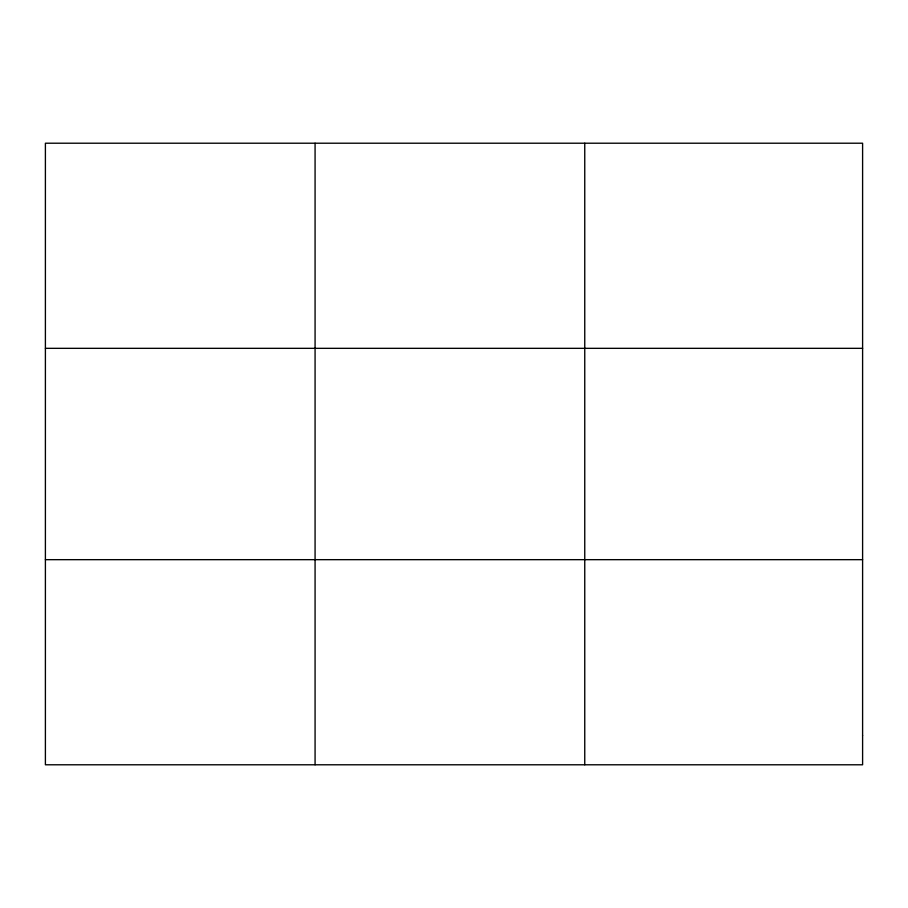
<?xml version="1.0" encoding="UTF-8"?>
<svg xmlns="http://www.w3.org/2000/svg" width="908" height="908" viewBox="0 0 908 908"><rect width="100%" height="100%" fill="white"/><g stroke="black" fill="none" stroke-linecap="round" stroke-linejoin="round"><path stroke-width="1.36" d="M315.076 764.786L315.076 143.214M584.752 764.786L584.752 143.214M45.4 348.331L862.6 348.331M45.4 559.668L862.6 559.668M862.6 735.48L862.6 764.786L45.4 764.786L45.4 143.214L862.6 143.214L862.6 735.48"/></g></svg>
